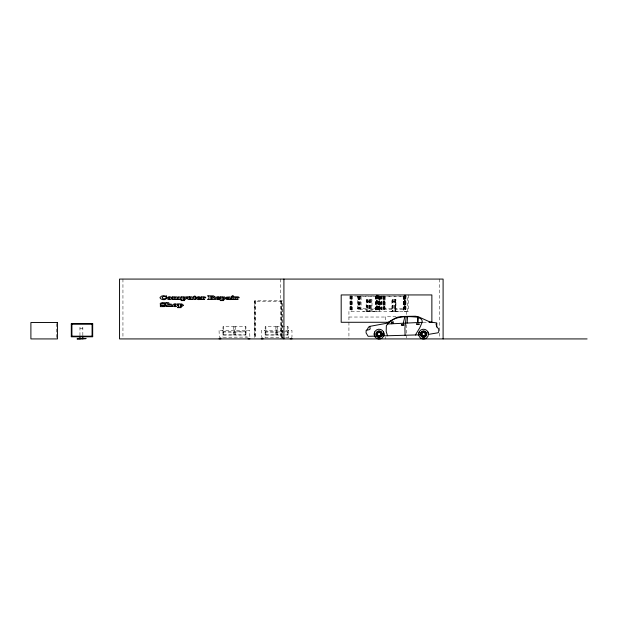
<?xml version="1.0" encoding="UTF-8"?>
<svg xmlns="http://www.w3.org/2000/svg" width="618" height="618" viewBox="0 0 618 618"><rect width="100%" height="100%" fill="white"/><g stroke="black" fill="none" stroke-linecap="round" stroke-linejoin="round"><path stroke-width="0.46" stroke-dasharray="3.09 2.32" d="M246.041 330.7L246.435 330.306M288.227 330.7L288.621 330.306M222.897 332.754L223.685 331.966L233.681 331.966L234.469 332.754L234.361 334.516L233.681 334.91L223.685 334.91L222.897 334.122M234.469 332.754L235.257 331.966L245.253 331.966L246.041 332.754M246.041 334.122L245.253 334.91L235.257 334.91L234.469 334.122M265.083 332.754L265.871 331.966L275.867 331.966L276.655 332.754L276.547 334.516L275.867 334.91L265.871 334.91L265.083 334.122M276.655 332.754L277.443 331.966L287.44 331.966L288.227 332.754M288.227 334.122L287.44 334.91L277.443 334.91L276.655 334.122M222.897 331.796L233.681 332.098C236.462 332.167 232.476 326.435 235.257 326.513L245.941 326.636L246.041 337.312M246.041 331.796L234.469 331.796M265.083 331.796L275.867 332.098C278.656 332.167 274.662 326.435 277.443 326.513L288.127 326.636L288.227 337.312M288.227 331.796L276.655 331.796M234.469 326.814L222.998 326.636L222.897 337.312M276.655 326.814L265.184 326.636L265.083 337.312M357.567 296.702L381.847 296.702M383.284 296.702L405.918 296.702M366.211 301.236L372.005 301.236M391.928 301.236L396.068 301.236M357.567 308.691L381.847 308.691M383.284 308.691L405.918 308.691M396.014 316.3L385.686 316.3L385.686 321.785M348.931 317.026L385.686 317.026M423.183 322.279L428.011 322.279M79.954 328.73L82.835 328.73M222.897 335.018L246.041 335.018M265.083 335.018L288.227 335.018M284.373 337.312L261.468 337.281L261.252 330.545L291.974 330.421L291.974 337.196L285.338 337.312M264.689 330.306L265.083 330.7M222.503 330.306L222.897 330.7M439.699 279.073L439.699 337.961M408.289 295.025L408.289 311.433L348.931 311.433L348.931 338.927M407.231 311.433L407.231 296.092L351.039 296.092L351.047 311.433M406.343 311.433L406.343 315.226M406.343 324.705L406.343 337.984M405.918 296.092L405.918 309.301L383.284 309.301L383.284 296.092M405.856 295.025L405.856 311.433M405.601 296.092L405.532 309.301M405.354 296.092L405.354 309.301M405.215 295.025L405.215 311.433M405.068 296.092L405.068 309.301M404.991 295.025L404.991 311.433M404.813 295.025L404.79 311.433M404.713 295.025L404.713 311.433M404.458 296.702L404.458 308.691M404.265 295.025L404.265 311.433M404.149 296.092L404.149 311.433M404.056 296.702L404.056 308.691M403.925 296.092L403.925 311.433M403.755 296.092L403.755 311.433M403.654 296.092L403.654 311.433M403.206 296.092L403.206 311.433M399.189 311.433L389.131 311.433M395.868 311.124L396.068 299.738L391.928 299.738L391.928 311.433M395.505 299.738L395.505 311.433M395.219 299.738L395.219 311.433M395.095 299.738L395.095 311.433M395.08 299.738L395.08 311.433M394.817 299.738L394.817 311.433M393.179 299.738L393.179 311.433M392.863 299.738L392.855 311.433M392.623 299.738L392.577 311.433M392.33 299.738L392.337 311.433M392.198 299.738L392.221 311.433M385.686 337.019L385.686 338.927M385.145 296.702L385.145 308.691M384.535 296.092L384.535 309.301M384.296 296.702L384.296 308.691M384.149 296.092L384.218 309.301M383.971 296.092L383.971 309.301M383.685 296.092L383.685 309.301M383.562 296.092L383.546 309.301M382.812 296.092L382.812 311.433M381.847 296.092L381.847 309.301L357.567 309.301L357.567 296.092M381.746 295.929L381.746 311.433M381.298 296.092L381.298 309.301M380.688 296.702L380.688 308.691M380.371 296.092L380.371 311.433M379.9 296.092L379.9 309.301M379.784 309.301L379.784 296.092L379.73 311.433M379.506 296.092L379.506 311.433M379.437 296.092L379.437 309.301M379.313 295.929L379.313 311.433M379.236 296.092L379.236 311.433M378.95 296.092L378.95 309.301M378.788 296.092L378.788 311.433M378.672 295.929L378.672 311.433M378.448 295.929L378.448 311.433M378.27 295.929L378.27 311.433M378.17 295.929L378.17 311.433M378.031 295.025L378.031 311.433M377.722 295.929L377.722 311.433M377.366 295.025L377.366 311.433M377.073 295.025L377.073 311.433M376.965 296.092L376.965 311.433M376.833 295.025L376.833 311.433M376.717 295.025L376.717 311.433M376.524 295.025L376.524 311.433M376.308 296.092L376.308 311.433M376.014 296.092L376.014 311.433M375.767 296.092L375.651 311.433M375.458 296.092L375.466 311.433M375.126 311.433L363.415 311.433M372.005 311.433L372.005 299.738L366.211 299.738L366.134 311.433M371.449 299.738L371.418 311.433M370.522 299.738L370.491 311.124M370.051 299.738L369.997 311.433M369.935 299.738L369.935 311.433M369.595 299.738L369.595 311.433M369.116 299.738L369.101 311.433M368.56 299.738L368.498 311.433M367.633 299.738L367.633 311.433M367.162 299.738L367.162 311.433M367.046 299.738L367.061 311.433M366.706 299.738L366.721 311.433M361.074 296.702L361.074 308.691M360.464 296.092L360.464 309.301M359.915 296.092L359.915 309.301M359.599 296.702L359.599 308.691M359.128 296.702L359.128 308.691M358.988 296.092L358.988 309.301M358.664 296.702L358.664 308.691M358.401 296.092L358.401 309.301M358.177 296.702L358.177 308.691M358.054 296.092L358.054 309.301M352.546 296.092L352.546 311.433M351.889 296.092L351.889 311.433M351.596 296.092L351.596 311.433M351.488 295.929L351.488 311.433M351.348 296.092L351.348 311.433M351.233 296.092L351.233 311.433M350.823 295.929L350.823 311.433M350.53 295.929L350.53 311.433M350.29 295.929L350.29 311.433M350.167 295.929L350.167 311.433M349.981 295.929L349.973 311.433M287.44 326.513L287.44 334.91M282.356 338.927L282.356 300.796L254.315 300.796L254.315 337.969M281.932 338.927L281.932 301.252L254.662 301.252L254.662 337.984M281.499 301.252L281.499 337.984M281.151 300.796L281.151 337.969M280.51 279.073L280.51 338.927M277.443 326.513L277.443 334.91M275.867 326.513L275.867 334.91M265.871 326.513L265.871 334.91M255.52 300.796L255.52 337.969M255.095 301.252L255.095 338.927M245.253 326.513L245.253 334.91M235.257 326.513L235.257 334.91M233.681 326.513L233.681 334.91M223.685 326.513L223.685 334.91M122.943 279.073L122.943 337.961M82.835 335.327L82.835 327.231L79.954 327.231L79.954 335.327M56.385 323.585L56.385 337.969M219.066 330.545L219.282 337.281L249.873 337.073L249.657 330.336L219.066 330.545M395.744 311.433L395.752 299.738L395.69 311.433M384.829 308.691L384.829 296.702L384.759 308.691"/><path stroke-width="0.93" d="M417.922 322.542L418.069 317.328M417.675 322.557L417.838 317.227C407.185 316.146 393.071 315.342 386.35 325.725L386.18 331.364L387.486 335.759M407.084 323.059L407.571 316.771M406.196 316.795L404.921 328.166L405.076 335.257M374.67 331.997L374.184 334.129L374.639 336.122M383.623 335.868L384.017 334.129L383.531 331.997M419.12 331.997L418.803 334.863M428.413 334.384L427.98 331.997M403.253 323.245L404.821 316.818M393.318 322.982L393.172 321.615L392.345 322.086M417.838 317.227L420.503 318.587A3.855 3.615 0 0 1 422.125 322.341L419.738 327.849L415.404 334.964M375.736 336.092L368.127 336.316L366.08 332.901L366.15 330.313L367.038 329.973L368.537 327.115L369.765 326.366L386.358 323.338L395.814 317.884L398.023 317.073L403.484 316.447L415.412 316.231L418.208 316.702L429.865 321.939L436.733 322.936L436.795 326.883L438.765 329.015L438.71 332.013L437.923 332.808L428.645 334.346M436.741 323.345L436.03 324.118L436.795 326.883M169.517 306.489L170.159 305.887C170.923 304.033 168.142 304.249 168.791 305.887L169.432 306.489M175.365 299.436L175.999 298.888C176.81 297.003 173.967 297.243 174.647 298.888L175.28 299.436M178.216 299.436L178.849 298.888C179.699 296.98 176.81 297.25 177.505 298.888L178.138 299.436M234.392 299.436L235.427 298.772L235.427 297.567L234.4 296.903L236.872 296.841L236.872 297.621L237.127 297.281A1.36 1.36 0 0 1 238.146 296.841C240.665 297.791 238.193 298.27 237.273 297.59A0.912 0.912 0 0 0 236.988 298L236.933 298.772L238.139 299.436L231.124 299.436L232.152 298.772L232.152 297.567L231.124 296.903L233.658 296.841L233.658 298.772L234.662 299.436M367.038 329.973L369.039 329.773L370.197 328.992L369.765 326.366M387.749 323.986L422.117 322.341M382.387 335.906L419.467 334.848M389.417 322.279L341.182 322.279L341.182 294.94L431.866 294.94L431.866 322.279L428.969 322.279M71.302 324.195L92.685 324.195M71.302 336.184L92.685 336.184M219.035 338.819L220.935 338.819M248.003 338.819L249.904 338.819M261.221 338.819L263.121 338.819M290.19 338.819L292.09 338.819M587.1 338.927L119.552 338.927L119.552 279.073L443.098 279.073L443.098 338.927M390.854 321.02L391.866 323.786M283.909 279.073L283.909 338.927M92.074 324.195L92.074 336.184M82.835 336.146L82.835 338.927M79.954 336.146L79.954 338.927M71.912 324.195L71.912 336.184M168.629 297.976C169.857 301.36 171.132 295.427 168.629 297.976M174.291 305.037C175.52 308.413 176.794 302.488 174.291 305.037M203.507 298.177L203.492 298.772L204.697 299.436L200.958 299.436L201.986 298.772L201.986 297.567L200.966 296.903L203.43 296.841L203.43 297.621L203.693 297.281A1.36 1.36 0 0 1 204.712 296.841C207.231 297.791 204.751 298.27 203.84 297.59A0.912 0.912 0 0 0 203.554 298L203.507 298.177M162.248 297.335C162.071 299.869 166.118 298.618 166.574 297.899C166.227 300.533 161.028 300.07 160.062 297.915A1.097 1.097 0 0 1 160.108 297.343L161.707 296.045L163.623 295.698L165.755 296.153L166.443 295.759L166.443 297.451L164.705 296.431A4.396 4.396 0 0 0 163.515 296.385L162.248 297.335M190.452 298.131C190.097 299.792 187.965 298.239 189.038 296.841L186.505 296.903L187.532 297.567C186.682 299.521 189.517 300.201 190.452 298.888L190.452 299.436L192.978 299.436L191.959 298.772L191.959 296.841L189.232 296.903L190.452 297.567L190.452 298.131M230.854 298.71L230.483 298.927L229.966 296.98L226.528 297.127L226.497 297.915L228.884 297.49L226.157 298.602L226.42 299.39L227.98 299.521A1.545 1.545 0 0 0 229.031 298.996C229.541 300.564 232.067 298.695 230.854 298.71M196.176 298.71C195.736 300.472 192.244 299.359 193.457 297.366C191.194 298.038 196.169 294.4 194.964 296.841L196.022 296.841L194.964 297.366C194.485 300.325 195.96 297.598 196.176 298.71M181.537 305.199C180.162 307.957 179.946 302.488 181.537 305.199M185.006 298.146C183.631 300.896 183.422 295.427 185.006 298.146M198.061 297.729C200.649 298.818 199.174 296.277 198.061 297.729M217.397 297.729C219.985 298.818 218.509 296.277 217.397 297.729M224.11 298.146C222.727 300.896 222.519 295.427 224.11 298.146M228.923 298.471L227.633 298.857L228.923 298.471M166.126 305.385L164.712 306.582L160.379 306.628L160.379 304.821L162.604 305.925L164.666 305.709L161.089 305.053L160.186 304.025A1.035 1.035 0 0 1 160.525 303.237L161.962 302.712A6.381 6.381 0 0 1 163.446 302.758L165.477 302.712L165.477 304.241L164.38 303.677A5.323 5.323 0 0 0 162.449 303.314C159.444 304.265 166.404 303.307 166.126 305.385M196.454 297.899C196.393 299.885 199.544 299.954 200.788 299.073C201.159 298.695 193.905 298.733 200.904 298.309C200.526 296.308 197.289 296.261 196.454 297.899M215.79 297.899C215.736 299.885 218.88 299.954 220.124 299.073C220.502 298.695 213.241 298.733 220.24 298.309C219.861 296.308 216.624 296.261 215.79 297.899M214.925 296.849L213.357 297.721L215.597 299.436L213.032 299.436L211.68 298.046L210.8 298.046L210.8 298.594L212.129 299.436L207.609 299.436L208.93 298.594L208.93 296.663L207.609 295.821L213.496 295.875L214.925 296.849M232.082 296.068C233.38 298.031 234.322 294.508 232.082 296.068M172.005 298.231C171.325 300.062 168.011 300.016 167.022 298.448A0.865 0.865 0 0 1 167.169 297.629L168.567 296.864A4.488 4.488 0 0 1 170.027 296.787L171.588 297.436L172.005 298.231M177.667 305.284C176.987 307.115 173.673 307.069 172.685 305.501A0.865 0.865 0 0 1 172.831 304.682L174.23 303.917A4.488 4.488 0 0 1 175.69 303.847L177.25 304.489L177.667 305.284M212.947 296.934L210.8 297.328L210.8 296.493L212.947 296.934M183.121 305.547L181.646 306.582L180.039 305.987L180.039 306.968L181.244 307.633L177.505 307.633L178.532 306.968L178.532 304.62L177.505 303.956L180.039 303.894L180.039 304.373L181.63 303.863L183.013 304.744A1.051 1.051 0 0 1 183.121 305.547M186.59 298.486L185.114 299.529L183.507 298.927L183.507 299.915L184.712 300.58L180.981 300.58L182.001 299.915L182.001 297.567L180.981 296.903L183.507 296.841L183.507 297.32L185.106 296.81L186.481 297.691A1.051 1.051 0 0 1 186.59 298.486M225.686 298.486L224.21 299.529L222.611 298.927L222.611 299.915L223.816 300.58L220.078 300.58L221.105 299.915L221.105 297.567L220.078 296.903L222.611 296.841L222.611 297.32L224.203 296.81L225.578 297.691A1.051 1.051 0 0 1 225.686 298.486M177.551 297.382L177.343 297.382A1.128 1.128 0 0 0 176.926 296.98L175.605 296.833L174.585 297.536L174.585 296.841L172.113 296.903L173.14 297.567L173.14 298.772L172.113 299.436L181.499 299.436L180.356 298.772L180.332 297.637A0.919 0.919 0 0 0 179.977 297.065L178.401 296.825L177.551 297.382M401.476 324.682C400.031 325.701 405.408 325.624 403.94 324.643L401.476 324.682M416.764 323.863C415.319 324.89 420.696 324.813 419.228 323.832L416.764 323.863M169.085 304.195L168.791 304.465L168.791 302.689L166.257 302.75L167.285 303.415L167.285 305.825L166.08 306.489L172.692 306.489L171.665 305.825L171.263 304.095L169.085 304.195M391.897 322.449L391.349 322.975L391.897 322.449M57.443 322.519L30.9 322.519L30.9 338.927L57.443 338.927L57.443 322.519M92.685 323.585L71.302 323.585L71.302 336.795L92.685 336.795L92.685 323.585M85.964 338.618L77.15 338.927L85.964 338.618M376.64 338.386A4.921 4.921 0 0 0 384.017 334.129A4.921 4.921 0 0 0 376.64 329.865A4.921 4.921 0 0 0 376.64 338.386M421.09 338.386A4.921 4.921 0 0 0 428.467 334.129A4.921 4.921 0 0 0 421.09 329.865A4.921 4.921 0 0 0 421.09 338.386M420.781 335.728A3.198 3.198 0 0 0 426.32 335.728A3.198 3.198 0 0 0 423.554 330.931A3.198 3.198 0 0 0 420.781 335.728M422.086 336.663A2.928 2.928 0 0 0 426.474 334.129A2.928 2.928 0 0 0 422.086 331.596A2.928 2.928 0 0 0 422.086 336.663M422.55 335.868A2.001 2.001 0 0 0 425.555 334.129A2.001 2.001 0 0 0 422.55 332.391A2.001 2.001 0 0 0 422.55 335.868M422.109 334.956A1.661 1.661 0 0 0 424.991 334.956A1.661 1.661 0 0 0 423.554 332.469A1.661 1.661 0 0 0 422.109 334.956M377.505 336.895A3.198 3.198 0 0 0 382.295 334.129A3.198 3.198 0 0 0 377.505 331.364A3.198 3.198 0 0 0 377.505 336.895M377.637 336.663A2.928 2.928 0 0 0 382.024 334.129A2.928 2.928 0 0 0 377.637 331.596A2.928 2.928 0 0 0 377.637 336.663M377.366 335.134A2.001 2.001 0 0 0 380.835 335.134A2.001 2.001 0 0 0 379.104 332.129A2.001 2.001 0 0 0 377.366 335.134M377.66 334.956A1.661 1.661 0 0 0 380.541 334.956A1.661 1.661 0 0 0 379.104 332.469A1.661 1.661 0 0 0 377.66 334.956"/></g></svg>
